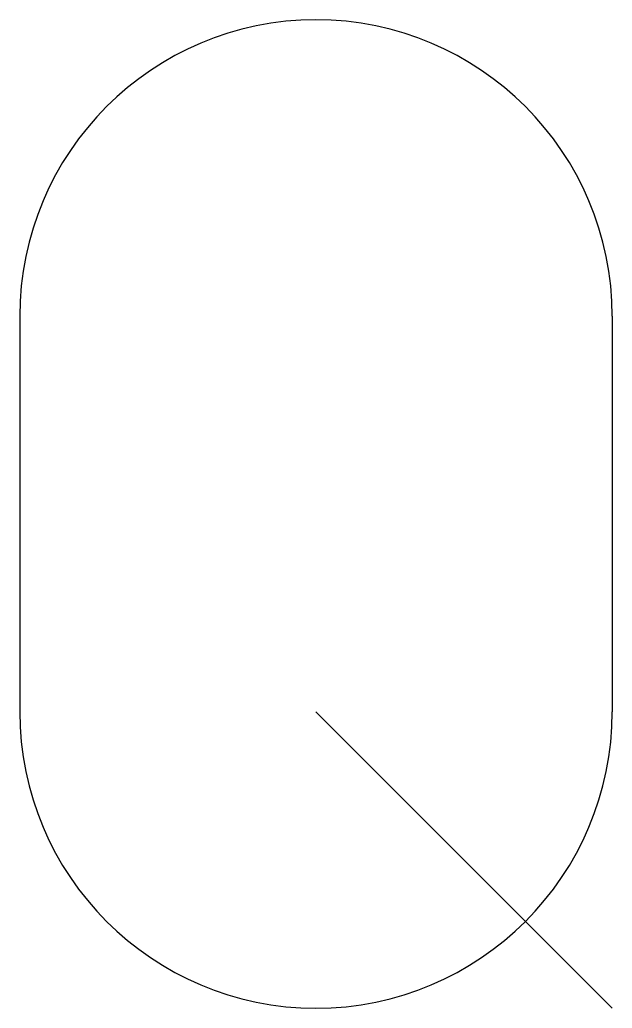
# Model space of a CAD drawing. Extents: x 0 to 300, y 0 to 500.
import ezdxf

# ---------------------------------------------------------------- set-up
doc = ezdxf.new("R2010")
doc.units = 0
doc.layers.get('0').update_dxf_attribs({"linetype": 'CONTINUOUS'})

msp = doc.modelspace()

# ---------------------------------------------------------------- linework, layer by layer
for p, q in [((0, 349.98), (0, 149.98)), ((300, 349.97), (300, 149.97)), ((300, -0.03), (150, 149.98))]:
    msp.add_line(p, q)
for centre, start, end in [((150, 349.98), 0.0023, 180), ((150, 149.98), 180, 359.9977)]:
    msp.add_arc(centre, 150, start, end)

doc.saveas('drawing.dxf')
